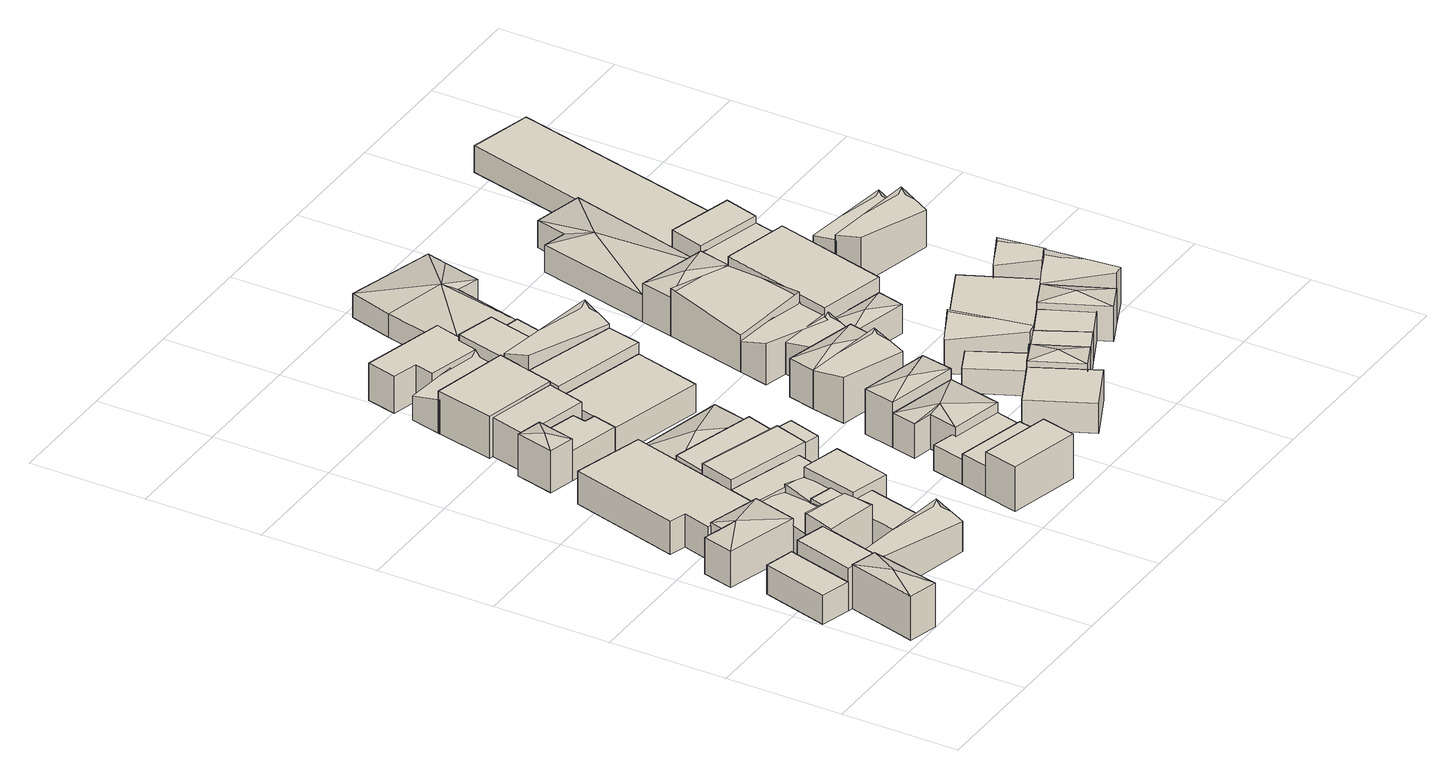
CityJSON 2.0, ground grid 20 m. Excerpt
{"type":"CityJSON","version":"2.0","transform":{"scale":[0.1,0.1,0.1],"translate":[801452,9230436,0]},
"CityObjects":{
"building1":{"type":"Building","attributes":{"Building Type":"Residential","Roof Shape":"hip","Roof Material":"Concrete Aluminum Tile","Roof Material Code":2,"Roof Direction":"northwest","Building Height":7.83,"Roof Slope":28.1,"Footprint Area":61.79,"Solar PV Capacity Low":7.74,"Solar PV Capacity High":10.16,"Solar Annual Energy Low":11156,"Solar Annual Energy High":14702,"Suitable PV Area":46.19},"geometry":[{"type":"MultiSurface","lod":"2.2","boundaries":[[[0,1,2,3]],[[3,2,4,5]],[[2,1,6,4]],[[1,0,7,6]],[[0,3,5,7]],[[5,4,8]],[[4,6,8]],[[6,7,8]],[[7,5,8]]]}]},
"building2":{"type":"Building","attributes":{"Building Type":"Residential","Roof Shape":"flat","Roof Material":"Concrete Aluminum Tile","Roof Material Code":2,"Roof Direction":"northwest","Building Height":5.15,"Roof Slope":12.2,"Footprint Area":62.8,"Solar PV Capacity Low":7.86,"Solar PV Capacity High":10.33,"Solar Annual Energy Low":11337,"Solar Annual Energy High":14942,"Suitable PV Area":46.94},"geometry":[{"type":"MultiSurface","lod":"2.2","boundaries":[[[9,10,11,12]],[[12,11,13,14]],[[11,10,15,13]],[[10,9,16,15]],[[9,12,14,16]],[[14,13,15,16]]]}]},
"building3":{"type":"Building","attributes":{"Building Type":"Residential","Roof Shape":"shed","Roof Material":"Concrete Aluminum Tile","Roof Material Code":2,"Roof Direction":"northwest","Building Height":7.45,"Roof Slope":17.6,"Footprint Area":59.51,"Solar PV Capacity Low":7.45,"Solar PV Capacity High":9.79,"Solar Annual Energy Low":10744,"Solar Annual Energy High":14160,"Suitable PV Area":44.48},"geometry":[{"type":"MultiSurface","lod":"2.2","boundaries":[[[2,17,18,10]],[[10,18,19,20]],[[18,17,21,19]],[[17,2,22,21]],[[2,10,20,22]],[[20,19,21,22]]]}]},
"building4":{"type":"Building","attributes":{"Building Type":"Residential","Roof Shape":"hip","Roof Material":"Concrete Aluminum Tile","Roof Material Code":2,"Roof Direction":"northwest","Building Height":6.42,"Roof Slope":25,"Footprint Area":95.1,"Solar PV Capacity Low":11.91,"Solar PV Capacity High":15.64,"Solar Annual Energy Low":17170,"Solar Annual Energy High":22629,"Suitable PV Area":71.09},"geometry":[{"type":"MultiSurface","lod":"2.2","boundaries":[[[23,24,25,26,27,28]],[[28,27,29,30]],[[27,26,31,29]],[[26,25,32,31]],[[25,24,33,32]],[[24,23,34,33]],[[23,28,30,34]],[[30,29,35]],[[29,31,35]],[[31,32,35]],[[32,33,35]],[[33,34,35]],[[34,30,35]]]}]},
"building5":{"type":"Building","attributes":{"Building Type":"Residential","Roof Shape":"gable","Roof Material":"Concrete Aluminum Tile","Roof Material Code":2,"Roof Direction":"northwest","Building Height":5.3,"Roof Slope":28.6,"Footprint Area":88.97,"Solar PV Capacity Low":11.14,"Solar PV Capacity High":14.63,"Solar Annual Energy Low":16062,"Solar Annual Energy High":21169,"Suitable PV Area":66.5},"geometry":[{"type":"MultiSurface","lod":"2.2","boundaries":[[[36,37,38,39]],[[39,38,40,41]],[[38,37,42,40]],[[37,36,43,42]],[[36,39,41,43]],[[41,40,42,43]]]}]},
"building6":{"type":"Building","attributes":{"Building Type":"Residential","Roof Shape":"gable","Roof Material":"Concrete Aluminum Tile","Roof Material Code":2,"Roof Direction":"northwest","Building Height":7.98,"Roof Slope":25.2,"Footprint Area":47.3,"Solar PV Capacity Low":5.92,"Solar PV Capacity High":7.78,"Solar Annual Energy Low":8540,"Solar Annual Energy High":11255,"Suitable PV Area":35.36},"geometry":[{"type":"MultiSurface","lod":"2.2","boundaries":[[[44,45,46,47]],[[47,46,48,49]],[[46,45,50,48]],[[45,44,51,50]],[[44,47,49,51]],[[49,48,50,51]]]}]},
"building7":{"type":"Building","attributes":{"Building Type":"Residential","Roof Shape":"gable","Roof Material":"Concrete Aluminum Tile","Roof Material Code":2,"Roof Direction":"northwest","Building Height":4.83,"Roof Slope":25.8,"Footprint Area":60.56,"Solar PV Capacity Low":7.58,"Solar PV Capacity High":9.96,"Solar Annual Energy Low":10934,"Solar Annual Energy High":14410,"Suitable PV Area":45.27},"geometry":[{"type":"MultiSurface","lod":"2.2","boundaries":[[[47,52,53,28]],[[28,53,54,55]],[[53,52,56,54]],[[52,47,57,56]],[[47,28,55,57]],[[55,54,56,57]]]}]},
"building8":{"type":"Building","attributes":{"Building Type":"Residential","Roof Shape":"flat","Roof Material":"Concrete Aluminum Tile","Roof Material Code":2,"Roof Direction":"northwest","Building Height":5.76,"Roof Slope":12.5,"Footprint Area":298.16,"Solar PV Capacity Low":37.33,"Solar PV Capacity High":49.03,"Solar Annual Energy Low":53831,"Solar Annual Energy High":70945,"Suitable PV Area":222.88},"geometry":[{"type":"MultiSurface","lod":"2.2","boundaries":[[[58,59,60,61,62,63]],[[63,62,64,65]],[[62,61,66,64]],[[61,60,67,66]],[[60,59,68,67]],[[59,58,69,68]],[[58,63,65,69]],[[65,64,66,67,68,69]]]}]},
"building9":{"type":"Building","attributes":{"Building Type":"Residential","Roof Shape":"shed","Roof Material":"Concrete Aluminum Tile","Roof Material Code":2,"Roof Direction":"northwest","Building Height":5.79,"Roof Slope":19.8,"Footprint Area":57.44,"Solar PV Capacity Low":7.19,"Solar PV Capacity High":9.45,"Solar Annual Energy Low":10370,"Solar Annual Energy High":13667,"Suitable PV Area":42.93},"geometry":[{"type":"MultiSurface","lod":"2.2","boundaries":[[[70,71,72,46]],[[46,72,73,74]],[[72,71,75,73]],[[71,70,76,75]],[[70,46,74,76]],[[74,73,75,76]]]}]},
"building10":{"type":"Building","attributes":{"Building Type":"Residential","Roof Shape":"shed","Roof Material":"Concrete Aluminum Tile","Roof Material Code":2,"Roof Direction":"northwest","Building Height":6.07,"Roof Slope":13.6,"Footprint Area":20.16,"Solar PV Capacity Low":2.52,"Solar PV Capacity High":3.32,"Solar Annual Energy Low":3640,"Solar Annual Energy High":4797,"Suitable PV Area":15.07},"geometry":[{"type":"MultiSurface","lod":"2.2","boundaries":[[[52,77,78,79]],[[79,78,80,81]],[[78,77,82,80]],[[77,52,83,82]],[[52,79,81,83]],[[81,80,82,83]]]}]},
"building11":{"type":"Building","attributes":{"Building Type":"Residential","Roof Shape":"gable","Roof Material":"Concrete Aluminum Tile","Roof Material Code":2,"Roof Direction":"northwest","Building Height":5.61,"Roof Slope":29.2,"Footprint Area":23.35,"Solar PV Capacity Low":2.92,"Solar PV Capacity High":3.84,"Solar Annual Energy Low":4216,"Solar Annual Energy High":5557,"Suitable PV Area":17.46},"geometry":[{"type":"MultiSurface","lod":"2.2","boundaries":[[[79,78,84,53]],[[53,84,85,86]],[[84,78,80,85]],[[78,79,87,80]],[[79,53,86,87]],[[86,85,80,87]]]}]},
"building12":{"type":"Building","attributes":{"Building Type":"Residential","Roof Shape":"shed","Roof Material":"Concrete Aluminum Tile","Roof Material Code":2,"Roof Direction":"northwest","Building Height":5.66,"Roof Slope":14.4,"Footprint Area":70.2,"Solar PV Capacity Low":8.79,"Solar PV Capacity High":11.54,"Solar Annual Energy Low":12674,"Solar Annual Energy High":16703,"Suitable PV Area":52.47},"geometry":[{"type":"MultiSurface","lod":"2.2","boundaries":[[[88,62,89,90]],[[90,89,91,92]],[[89,62,64,91]],[[62,88,93,64]],[[88,90,92,93]],[[92,91,64,93]]]}]},
"building13":{"type":"Building","attributes":{"Building Type":"Residential","Roof Shape":"hip","Roof Material":"Concrete Aluminum Tile","Roof Material Code":2,"Roof Direction":"northwest","Building Height":7.45,"Roof Slope":28,"Footprint Area":31.93,"Solar PV Capacity Low":4,"Solar PV Capacity High":5.25,"Solar Annual Energy Low":5765,"Solar Annual Energy High":7598,"Suitable PV Area":23.87},"geometry":[{"type":"MultiSurface","lod":"2.2","boundaries":[[[94,95,96,97]],[[97,96,98,99]],[[96,95,100,98]],[[95,94,101,100]],[[94,97,99,101]],[[99,98,102]],[[98,100,102]],[[100,101,102]],[[101,99,102]]]}]},
"building14":{"type":"Building","attributes":{"Building Type":"Residential","Roof Shape":"shed","Roof Material":"Concrete Aluminum Tile","Roof Material Code":2,"Roof Direction":"northwest","Building Height":7.33,"Roof Slope":12.3,"Footprint Area":73.07,"Solar PV Capacity Low":9.15,"Solar PV Capacity High":12.02,"Solar Annual Energy Low":13192,"Solar Annual Energy High":17386,"Suitable PV Area":54.62},"geometry":[{"type":"MultiSurface","lod":"2.2","boundaries":[[[103,104,84,77]],[[77,84,105,106]],[[84,104,107,105]],[[104,103,108,107]],[[103,77,106,108]],[[106,105,107,108]]]}]},
"building15":{"type":"Building","attributes":{"Building Type":"Residential","Roof Shape":"shed","Roof Material":"Concrete Aluminum Tile","Roof Material Code":2,"Roof Direction":"northwest","Building Height":7.49,"Roof Slope":10.5,"Footprint Area":93.77,"Solar PV Capacity Low":11.74,"Solar PV Capacity High":15.42,"Solar Annual Energy Low":16929,"Solar Annual Energy High":22311,"Suitable PV Area":70.09},"geometry":[{"type":"MultiSurface","lod":"2.2","boundaries":[[[109,88,110,111]],[[111,110,112,113]],[[110,88,114,112]],[[88,109,115,114]],[[109,111,113,115]],[[113,112,114,115]]]}]},
"building16":{"type":"Building","attributes":{"Building Type":"Residential","Roof Shape":"shed","Roof Material":"Concrete Aluminum Tile","Roof Material Code":2,"Roof Direction":"northwest","Building Height":6.27,"Roof Slope":19.8,"Footprint Area":90.58,"Solar PV Capacity Low":11.34,"Solar PV Capacity High":14.9,"Solar Annual Energy Low":16353,"Solar Annual Energy High":21552,"Suitable PV Area":67.71},"geometry":[{"type":"MultiSurface","lod":"2.2","boundaries":[[[109,111,116,117]],[[117,116,118,119]],[[116,111,120,118]],[[111,109,121,120]],[[109,117,119,121]],[[119,118,120,121]]]}]},
"building17":{"type":"Building","attributes":{"Building Type":"Residential","Roof Shape":"flat","Roof Material":"Concrete Aluminum Tile","Roof Material Code":2,"Roof Direction":"northwest","Building Height":5.33,"Roof Slope":7.2,"Footprint Area":57.55,"Solar PV Capacity Low":7.21,"Solar PV Capacity High":9.46,"Solar Annual Energy Low":10390,"Solar Annual Energy High":13693,"Suitable PV Area":43.02},"geometry":[{"type":"MultiSurface","lod":"2.2","boundaries":[[[122,123,97,96,124,125]],[[125,124,126,127]],[[124,96,128,126]],[[96,97,129,128]],[[97,123,130,129]],[[123,122,131,130]],[[122,125,127,131]],[[127,126,128,129,130,131]]]}]},
"building18":{"type":"Building","attributes":{"Building Type":"Residential","Roof Shape":"shed","Roof Material":"Concrete Aluminum Tile","Roof Material Code":2,"Roof Direction":"northwest","Building Height":6.65,"Roof Slope":12.5,"Footprint Area":82.09,"Solar PV Capacity Low":10.28,"Solar PV Capacity High":13.5,"Solar Annual Energy Low":14821,"Solar Annual Energy High":19533,"Suitable PV Area":61.36},"geometry":[{"type":"MultiSurface","lod":"2.2","boundaries":[[[132,133,134,135]],[[135,134,136,137]],[[134,133,138,136]],[[133,132,139,138]],[[132,135,137,139]],[[137,136,138,139]]]}]},
"building19":{"type":"Building","attributes":{"Building Type":"Residential","Roof Shape":"hip","Roof Material":"Concrete Aluminum Tile","Roof Material Code":2,"Roof Direction":"northwest","Building Height":4.2,"Roof Slope":27.7,"Footprint Area":139.29,"Solar PV Capacity Low":17.44,"Solar PV Capacity High":22.91,"Solar Annual Energy Low":25148,"Solar Annual Energy High":33143,"Suitable PV Area":104.12},"geometry":[{"type":"MultiSurface","lod":"2.2","boundaries":[[[63,117,140,141]],[[141,140,142,143]],[[140,117,144,142]],[[117,63,145,144]],[[63,141,143,145]],[[143,142,146]],[[142,144,146]],[[144,145,146]],[[145,143,146]]]}]},
"building20":{"type":"Building","attributes":{"Building Type":"Residential","Roof Shape":"flat","Roof Material":"Concrete Aluminum Tile","Roof Material Code":2,"Roof Direction":"northwest","Building Height":7.3,"Roof Slope":11.4,"Footprint Area":16.88,"Solar PV Capacity Low":2.11,"Solar PV Capacity High":2.78,"Solar Annual Energy Low":3047,"Solar Annual Energy High":4016,"Suitable PV Area":12.62},"geometry":[{"type":"MultiSurface","lod":"2.2","boundaries":[[[147,111,110,148]],[[148,110,149,150]],[[110,111,151,149]],[[111,147,152,151]],[[147,148,150,152]],[[150,149,151,152]]]}]},
"building21":{"type":"Building","attributes":{"Building Type":"Residential","Roof Shape":"flat","Roof Material":"Concrete Aluminum Tile","Roof Material Code":2,"Roof Direction":"northwest","Building Height":7.36,"Roof Slope":10.7,"Footprint Area":141.26,"Solar PV Capacity Low":17.69,"Solar PV Capacity High":23.23,"Solar Annual Energy Low":25503,"Solar Annual Energy High":33611,"Suitable PV Area":105.59},"geometry":[{"type":"MultiSurface","lod":"2.2","boundaries":[[[153,154,135,155]],[[155,135,156,157]],[[135,154,158,156]],[[154,153,159,158]],[[153,155,157,159]],[[157,156,158,159]]]}]},
"building22":{"type":"Building","attributes":{"Building Type":"Residential","Roof Shape":"flat","Roof Material":"Concrete Aluminum Tile","Roof Material Code":2,"Roof Direction":"northwest","Building Height":7.91,"Roof Slope":13.2,"Footprint Area":75.98,"Solar PV Capacity Low":9.51,"Solar PV Capacity High":12.5,"Solar Annual Energy Low":13718,"Solar Annual Energy High":18080,"Suitable PV Area":56.8},"geometry":[{"type":"MultiSurface","lod":"2.2","boundaries":[[[160,161,162,163]],[[163,162,164,165]],[[162,161,166,164]],[[161,160,167,166]],[[160,163,165,167]],[[165,164,166,167]]]}]},
"building23":{"type":"Building","attributes":{"Building Type":"Residential","Roof Shape":"gable","Roof Material":"Concrete Aluminum Tile","Roof Material Code":2,"Roof Direction":"northwest","Building Height":4.29,"Roof Slope":34.7,"Footprint Area":72.28,"Solar PV Capacity Low":9.05,"Solar PV Capacity High":11.89,"Solar Annual Energy Low":13049,"Solar Annual Energy High":17198,"Suitable PV Area":54.03},"geometry":[{"type":"MultiSurface","lod":"2.2","boundaries":[[[168,169,155,170]],[[170,155,171,172]],[[155,169,173,171]],[[169,168,174,173]],[[168,170,172,174]],[[172,171,173,174]]]}]},
"building24":{"type":"Building","attributes":{"Building Type":"Residential","Roof Shape":"flat","Roof Material":"Concrete Aluminum Tile","Roof Material Code":2,"Roof Direction":"northwest","Building Height":5.39,"Roof Slope":7.5,"Footprint Area":60.91,"Solar PV Capacity Low":7.63,"Solar PV Capacity High":10.02,"Solar Annual Energy Low":10997,"Solar Annual Energy High":14494,"Suitable PV Area":45.53},"geometry":[{"type":"MultiSurface","lod":"2.2","boundaries":[[[175,160,163,176]],[[176,163,177,178]],[[163,160,179,177]],[[160,175,180,179]],[[175,176,178,180]],[[178,177,179,180]]]}]},
"building25":{"type":"Building","attributes":{"Building Type":"Residential","Roof Shape":"shed","Roof Material":"Concrete Aluminum Tile","Roof Material Code":2,"Roof Direction":"northwest","Building Height":4.96,"Roof Slope":14,"Footprint Area":202.7,"Solar PV Capacity Low":25.38,"Solar PV Capacity High":33.33,"Solar Annual Energy Low":36595,"Solar Annual Energy High":48230,"Suitable PV Area":151.51},"geometry":[{"type":"MultiSurface","lod":"2.2","boundaries":[[[181,124,182,183]],[[183,182,184,185]],[[182,124,186,184]],[[124,181,187,186]],[[181,183,185,187]],[[185,184,186,187]]]}]},
"building26":{"type":"Building","attributes":{"Building Type":"Residential","Roof Shape":"shed","Roof Material":"Concrete Glazed Tile","Roof Material Code":1,"Roof Direction":"northwest","Building Height":6.26,"Roof Slope":18.4,"Footprint Area":110.21,"Solar PV Capacity Low":13.8,"Solar PV Capacity High":18.12,"Solar Annual Energy Low":19898,"Solar Annual Energy High":26224,"Suitable PV Area":82.38},"geometry":[{"type":"MultiSurface","lod":"2.2","boundaries":[[[188,189,190,191,192,193]],[[193,192,194,195]],[[192,191,196,194]],[[191,190,197,196]],[[190,189,198,197]],[[189,188,199,198]],[[188,193,195,199]],[[195,194,196,197,198,199]]]}]},
"building27":{"type":"Building","attributes":{"Building Type":"Residential","Roof Shape":"shed","Roof Material":"Concrete Aluminum Tile","Roof Material Code":2,"Roof Direction":"northwest","Building Height":4.3,"Roof Slope":12.6,"Footprint Area":76.53,"Solar PV Capacity Low":9.58,"Solar PV Capacity High":12.59,"Solar Annual Energy Low":13817,"Solar Annual Energy High":18210,"Suitable PV Area":57.21},"geometry":[{"type":"MultiSurface","lod":"2.2","boundaries":[[[200,175,201,202]],[[202,201,203,204]],[[201,175,205,203]],[[175,200,206,205]],[[200,202,204,206]],[[204,203,205,206]]]}]},
"building28":{"type":"Building","attributes":{"Building Type":"Residential","Roof Shape":"shed","Roof Material":"Concrete Aluminum Tile","Roof Material Code":2,"Roof Direction":"northwest","Building Height":7.21,"Roof Slope":10.2,"Footprint Area":104.04,"Solar PV Capacity Low":13.03,"Solar PV Capacity High":17.11,"Solar Annual Energy Low":18783,"Solar Annual Energy High":24755,"Suitable PV Area":77.77},"geometry":[{"type":"MultiSurface","lod":"2.2","boundaries":[[[207,181,183,208]],[[208,183,209,210]],[[183,181,211,209]],[[181,207,212,211]],[[207,208,210,212]],[[210,209,211,212]]]}]},
"building29":{"type":"Building","attributes":{"Building Type":"Residential","Roof Shape":"hip","Roof Material":"Concrete Aluminum Tile","Roof Material Code":2,"Roof Direction":"northwest","Building Height":6.14,"Roof Slope":25.5,"Footprint Area":103.92,"Solar PV Capacity Low":13.01,"Solar PV Capacity High":17.09,"Solar Annual Energy Low":18763,"Solar Annual Energy High":24728,"Suitable PV Area":77.68},"geometry":[{"type":"MultiSurface","lod":"2.2","boundaries":[[[213,214,215,216,217,218]],[[218,217,219,220]],[[217,216,221,219]],[[216,215,222,221]],[[215,214,223,222]],[[214,213,224,223]],[[213,218,220,224]],[[220,219,225]],[[219,221,225]],[[221,222,225]],[[222,223,225]],[[223,224,225]],[[224,220,225]]]}]},
"building30":{"type":"Building","attributes":{"Building Type":"Residential","Roof Shape":"flat","Roof Material":"Concrete Aluminum Tile","Roof Material Code":2,"Roof Direction":"northwest","Building Height":7.37,"Roof Slope":5.2,"Footprint Area":65.03,"Solar PV Capacity Low":8.14,"Solar PV Capacity High":10.69,"Solar Annual Energy Low":11741,"Solar Annual Energy High":15473,"Suitable PV Area":48.61},"geometry":[{"type":"MultiSurface","lod":"2.2","boundaries":[[[226,227,228,229]],[[229,228,230,231]],[[228,227,232,230]],[[227,226,233,232]],[[226,229,231,233]],[[231,230,232,233]]]}]},
"building31":{"type":"Building","attributes":{"Building Type":"Residential","Roof Shape":"gable","Roof Material":"Concrete Aluminum Tile","Roof Material Code":2,"Roof Direction":"northwest","Building Height":7.99,"Roof Slope":27.1,"Footprint Area":86.55,"Solar PV Capacity Low":10.84,"Solar PV Capacity High":14.23,"Solar Annual Energy Low":15625,"Solar Annual Energy High":20593,"Suitable PV Area":64.69},"geometry":[{"type":"MultiSurface","lod":"2.2","boundaries":[[[234,207,208,235]],[[235,208,236,237]],[[208,207,238,236]],[[207,234,239,238]],[[234,235,237,239]],[[237,236,238,239]]]}]},
"building32":{"type":"Building","attributes":{"Building Type":"Residential","Roof Shape":"hip","Roof Material":"Concrete Aluminum Tile","Roof Material Code":2,"Roof Direction":"northwest","Building Height":7.98,"Roof Slope":20.8,"Footprint Area":71.72,"Solar PV Capacity Low":8.98,"Solar PV Capacity High":11.79,"Solar Annual Energy Low":12948,"Solar Annual Energy High":17064,"Suitable PV Area":53.61},"geometry":[{"type":"MultiSurface","lod":"2.2","boundaries":[[[213,218,240,241]],[[241,240,242,243]],[[240,218,244,242]],[[218,213,245,244]],[[213,241,243,245]],[[243,242,246]],[[242,244,246]],[[244,245,246]],[[245,243,246]]]}]},
"building33":{"type":"Building","attributes":{"Building Type":"Residential","Roof Shape":"flat","Roof Material":"Concrete Aluminum Tile","Roof Material Code":2,"Roof Direction":"northwest","Building Height":4.37,"Roof Slope":8.1,"Footprint Area":54.14,"Solar PV Capacity Low":6.78,"Solar PV Capacity High":8.9,"Solar Annual Energy Low":9775,"Solar Annual Energy High":12883,"Suitable PV Area":40.47},"geometry":[{"type":"MultiSurface","lod":"2.2","boundaries":[[[247,248,249,228]],[[228,249,250,251]],[[249,248,252,250]],[[248,247,253,252]],[[247,228,251,253]],[[251,250,252,253]]]}]},
"building34":{"type":"Building","attributes":{"Building Type":"Residential","Roof Shape":"gable","Roof Material":"Concrete Aluminum Tile","Roof Material Code":2,"Roof Direction":"northwest","Building Height":6.79,"Roof Slope":26.8,"Footprint Area":78.62,"Solar PV Capacity Low":9.84,"Solar PV Capacity High":12.93,"Solar Annual Energy Low":14194,"Solar Annual Energy High":18706,"Suitable PV Area":58.77},"geometry":[{"type":"MultiSurface","lod":"2.2","boundaries":[[[254,255,256,257]],[[257,256,258,259]],[[256,255,260,258]],[[255,254,261,260]],[[254,257,259,261]],[[259,258,260,261]]]}]},
"building35":{"type":"Building","attributes":{"Building Type":"Residential","Roof Shape":"hip","Roof Material":"Concrete Aluminum Tile","Roof Material Code":2,"Roof Direction":"northwest","Building Height":6.76,"Roof Slope":21.5,"Footprint Area":64.04,"Solar PV Capacity Low":8.02,"Solar PV Capacity High":10.53,"Solar Annual Energy Low":11561,"Solar Annual Energy High":15237,"Suitable PV Area":47.87},"geometry":[{"type":"MultiSurface","lod":"2.2","boundaries":[[[262,254,257,263]],[[263,257,264,265]],[[257,254,261,264]],[[254,262,266,261]],[[262,263,265,266]],[[265,264,267]],[[264,261,267]],[[261,266,267]],[[266,265,267]]]}]},
"building36":{"type":"Building","attributes":{"Building Type":"Residential","Roof Shape":"shed","Roof Material":"Concrete Aluminum Tile","Roof Material Code":2,"Roof Direction":"southwest","Building Height":5.08,"Roof Slope":11.3,"Footprint Area":108.71,"Solar PV Capacity Low":13.61,"Solar PV Capacity High":17.88,"Solar Annual Energy Low":19626,"Solar Annual Energy High":25865,"Suitable PV Area":81.26},"geometry":[{"type":"MultiSurface","lod":"2.2","boundaries":[[[268,269,270,271]],[[271,270,272,273]],[[270,269,274,272]],[[269,268,275,274]],[[268,271,273,275]],[[273,272,274,275]]]}]},
"building37":{"type":"Building","attributes":{"Building Type":"Residential","Roof Shape":"hip","Roof Material":"Concrete Aluminum Tile","Roof Material Code":2,"Roof Direction":"northwest","Building Height":4.2,"Roof Slope":28.1,"Footprint Area":313.35,"Solar PV Capacity Low":39.23,"Solar PV Capacity High":51.53,"Solar Annual Energy Low":56572,"Solar Annual Energy High":74558,"Suitable PV Area":234.23},"geometry":[{"type":"MultiSurface","lod":"2.2","boundaries":[[[276,277,278,279,280,249,281,282]],[[282,281,283,284]],[[281,249,285,283]],[[249,280,286,285]],[[280,279,287,286]],[[279,278,288,287]],[[278,277,289,288]],[[277,276,290,289]],[[276,282,284,290]],[[284,283,291]],[[283,285,291]],[[285,286,291]],[[286,287,291]],[[287,288,291]],[[288,289,291]],[[289,290,291]],[[290,284,291]]]}]},
"building38":{"type":"Building","attributes":{"Building Type":"Residential","Roof Shape":"gable","Roof Material":"Concrete Aluminum Tile","Roof Material Code":2,"Roof Direction":"northwest","Building Height":5.6,"Roof Slope":33.5,"Footprint Area":44.05,"Solar PV Capacity Low":5.51,"Solar PV Capacity High":7.24,"Solar Annual Energy Low":7952,"Solar Annual Energy High":10481,"Suitable PV Area":32.93},"geometry":[{"type":"MultiSurface","lod":"2.2","boundaries":[[[292,293,263,294]],[[294,263,295,296]],[[263,293,297,295]],[[293,292,298,297]],[[292,294,296,298]],[[296,295,297,298]]]}]},
"building39":{"type":"Building","attributes":{"Building Type":"Residential","Roof Shape":"gable","Roof Material":"Concrete Aluminum Tile","Roof Material Code":2,"Roof Direction":"northwest","Building Height":5.44,"Roof Slope":33.1,"Footprint Area":68.89,"Solar PV Capacity Low":8.63,"Solar PV Capacity High":11.33,"Solar Annual Energy Low":12438,"Solar Annual Energy High":16392,"Suitable PV Area":51.5},"geometry":[{"type":"MultiSurface","lod":"2.2","boundaries":[[[299,300,294,301]],[[301,294,302,303]],[[294,300,304,302]],[[300,299,305,304]],[[299,301,303,305]],[[303,302,304,305]]]}]},
"building40":{"type":"Building","attributes":{"Building Type":"Residential","Roof Shape":"shed","Roof Material":"Concrete Aluminum Tile","Roof Material Code":2,"Roof Direction":"southwest","Building Height":4.23,"Roof Slope":10.9,"Footprint Area":49.98,"Solar PV Capacity Low":6.26,"Solar PV Capacity High":8.22,"Solar Annual Energy Low":9024,"Solar Annual Energy High":11893,"Suitable PV Area":37.36},"geometry":[{"type":"MultiSurface","lod":"2.2","boundaries":[[[306,307,268,308]],[[308,268,309,310]],[[268,307,311,309]],[[307,306,312,311]],[[306,308,310,312]],[[310,309,311,312]]]}]},
"building41":{"type":"Building","attributes":{"Building Type":"Residential","Roof Shape":"hip","Roof Material":"Concrete Aluminum Tile","Roof Material Code":2,"Roof Direction":"southwest","Building Height":6.21,"Roof Slope":29.6,"Footprint Area":42.91,"Solar PV Capacity Low":5.37,"Solar PV Capacity High":7.06,"Solar Annual Energy Low":7746,"Solar Annual Energy High":10209,"Suitable PV Area":32.07},"geometry":[{"type":"MultiSurface","lod":"2.2","boundaries":[[[313,314,315,268]],[[268,315,316,317]],[[315,314,318,316]],[[314,313,319,318]],[[313,268,317,319]],[[317,316,320]],[[316,318,320]],[[318,319,320]],[[319,317,320]]]}]},
"building42":{"type":"Building","attributes":{"Building Type":"Residential","Roof Shape":"gable","Roof Material":"Concrete Aluminum Tile","Roof Material Code":2,"Roof Direction":"northwest","Building Height":6.58,"Roof Slope":30.2,"Footprint Area":183.36,"Solar PV Capacity Low":22.96,"Solar PV Capacity High":30.15,"Solar Annual Energy Low":33105,"Solar Annual Energy High":43630,"Suitable PV Area":137.07},"geometry":[{"type":"MultiSurface","lod":"2.2","boundaries":[[[321,299,322,323]],[[323,322,324,325]],[[322,299,326,324]],[[299,321,327,326]],[[321,323,325,327]],[[325,324,326,327]]]}]},
"building43":{"type":"Building","attributes":{"Building Type":"Residential","Roof Shape":"gable","Roof Material":"Concrete Aluminum Tile","Roof Material Code":2,"Roof Direction":"southwest","Building Height":5.99,"Roof Slope":26.8,"Footprint Area":66.81,"Solar PV Capacity Low":8.37,"Solar PV Capacity High":10.99,"Solar Annual Energy Low":12063,"Solar Annual Energy High":15898,"Suitable PV Area":49.94},"geometry":[{"type":"MultiSurface","lod":"2.2","boundaries":[[[328,308,329,330]],[[330,329,331,332]],[[329,308,333,331]],[[308,328,334,333]],[[328,330,332,334]],[[332,331,333,334]]]}]},
"building44":{"type":"Building","attributes":{"Building Type":"Residential","Roof Shape":"shed","Roof Material":"Concrete Aluminum Tile","Roof Material Code":2,"Roof Direction":"southwest","Building Height":5.41,"Roof Slope":10.8,"Footprint Area":49.51,"Solar PV Capacity Low":6.2,"Solar PV Capacity High":8.14,"Solar Annual Energy Low":8939,"Solar Annual Energy High":11781,"Suitable PV Area":37.01},"geometry":[{"type":"MultiSurface","lod":"2.2","boundaries":[[[335,336,314,337]],[[337,314,338,339]],[[314,336,340,338]],[[336,335,341,340]],[[335,337,339,341]],[[339,338,340,341]]]}]},
"building45":{"type":"Building","attributes":{"Building Type":"Residential","Roof Shape":"hip","Roof Material":"Concrete Aluminum Tile","Roof Material Code":2,"Roof Direction":"northwest","Building Height":5.07,"Roof Slope":22.3,"Footprint Area":54.43,"Solar PV Capacity Low":6.81,"Solar PV Capacity High":8.95,"Solar Annual Energy Low":9827,"Solar Annual Energy High":12951,"Suitable PV Area":40.69},"geometry":[{"type":"MultiSurface","lod":"2.2","boundaries":[[[294,263,342,343]],[[343,342,344,345]],[[342,263,346,344]],[[263,294,347,346]],[[294,343,345,347]],[[345,344,348]],[[344,346,348]],[[346,347,348]],[[347,345,348]]]}]},
"building46":{"type":"Building","attributes":{"Building Type":"Residential","Roof Shape":"hip","Roof Material":"Concrete Aluminum Tile","Roof Material Code":2,"Roof Direction":"northwest","Building Height":6.79,"Roof Slope":23.2,"Footprint Area":71.69,"Solar PV Capacity Low":8.98,"Solar PV Capacity High":11.79,"Solar Annual Energy Low":12943,"Solar Annual Energy High":17058,"Suitable PV Area":53.59},"geometry":[{"type":"MultiSurface","lod":"2.2","boundaries":[[[349,321,323,350]],[[350,323,351,352]],[[323,321,353,351]],[[321,349,354,353]],[[349,350,352,354]],[[352,351,355]],[[351,353,355]],[[353,354,355]],[[354,352,355]]]}]},
"building47":{"type":"Building","attributes":{"Building Type":"Residential","Roof Shape":"flat","Roof Material":"Concrete Aluminum Tile","Roof Material Code":2,"Roof Direction":"southwest","Building Height":5.02,"Roof Slope":10.7,"Footprint Area":58.87,"Solar PV Capacity Low":7.37,"Solar PV Capacity High":9.68,"Solar Annual Energy Low":10629,"Solar Annual Energy High":14009,"Suitable PV Area":44.01},"geometry":[{"type":"MultiSurface","lod":"2.2","boundaries":[[[356,357,358,337]],[[337,358,359,360]],[[358,357,361,359]],[[357,356,362,361]],[[356,337,360,362]],[[360,359,361,362]]]}]},
"building48":{"type":"Building","attributes":{"Building Type":"Residential","Roof Shape":"shed","Roof Material":"Concrete Aluminum Tile","Roof Material Code":2,"Roof Direction":"northwest","Building Height":7.76,"Roof Slope":19.5,"Footprint Area":233.43,"Solar PV Capacity Low":29.23,"Solar PV Capacity High":38.39,"Solar Annual Energy Low":42144,"Solar Annual Energy High":55542,"Suitable PV Area":174.49},"geometry":[{"type":"MultiSurface","lod":"2.2","boundaries":[[[323,363,343,364]],[[364,343,365,366]],[[343,363,367,365]],[[363,323,368,367]],[[323,364,366,368]],[[366,365,367,368]]]}]},
"building49":{"type":"Building","attributes":{"Building Type":"Residential","Roof Shape":"flat","Roof Material":"Concrete Aluminum Tile","Roof Material Code":2,"Roof Direction":"southwest","Building Height":5.08,"Roof Slope":13.5,"Footprint Area":186.06,"Solar PV Capacity Low":23.3,"Solar PV Capacity High":30.6,"Solar Annual Energy Low":33592,"Solar Annual Energy High":44272,"Suitable PV Area":139.08},"geometry":[{"type":"MultiSurface","lod":"2.2","boundaries":[[[369,330,329,370]],[[370,329,371,372]],[[329,330,373,371]],[[330,369,374,373]],[[369,370,372,374]],[[372,371,373,374]]]}]},
"building50":{"type":"Building","attributes":{"Building Type":"Residential","Roof Shape":"hip","Roof Material":"Concrete Aluminum Tile","Roof Material Code":2,"Roof Direction":"northwest","Building Height":4.84,"Roof Slope":24.6,"Footprint Area":305.76,"Solar PV Capacity Low":38.28,"Solar PV Capacity High":50.28,"Solar Annual Energy Low":55203,"Solar Annual Energy High":72753,"Suitable PV Area":228.56},"geometry":[{"type":"MultiSurface","lod":"2.2","boundaries":[[[375,376,377,349,350,378]],[[378,350,379,380]],[[350,349,381,379]],[[349,377,382,381]],[[377,376,383,382]],[[376,375,384,383]],[[375,378,380,384]],[[380,379,385]],[[379,381,385]],[[381,382,385]],[[382,383,385]],[[383,384,385]],[[384,380,385]]]}]},
"building51":{"type":"Building","attributes":{"Building Type":"Residential","Roof Shape":"hip","Roof Material":"Asbestos Sheet","Roof Material Code":4,"Roof Direction":"southwest","Building Height":6.22,"Roof Slope":25.5,"Footprint Area":57.6,"Solar PV Capacity Low":7.21,"Solar PV Capacity High":9.47,"Solar Annual Energy Low":10400,"Solar Annual Energy High":13707,"Suitable PV Area":43.06},"geometry":[{"type":"MultiSurface","lod":"2.2","boundaries":[[[386,357,387,388]],[[388,387,389,390]],[[387,357,391,389]],[[357,386,392,391]],[[386,388,390,392]],[[390,389,393]],[[389,391,393]],[[391,392,393]],[[392,390,393]]]}]},
"building52":{"type":"Building","attributes":{"Building Type":"Residential","Roof Shape":"flat","Roof Material":"Concrete Glazed Tile","Roof Material Code":1,"Roof Direction":"northwest","Building Height":6.36,"Roof Slope":5.4,"Footprint Area":67.03,"Solar PV Capacity Low":8.39,"Solar PV Capacity High":11.02,"Solar Annual Energy Low":12102,"Solar Annual Energy High":15949,"Suitable PV Area":50.1},"geometry":[{"type":"MultiSurface","lod":"2.2","boundaries":[[[323,364,394,350]],[[350,394,395,396]],[[394,364,397,395]],[[364,323,398,397]],[[323,350,396,398]],[[396,395,397,398]]]}]},
"building53":{"type":"Building","attributes":{"Building Type":"Residential","Roof Shape":"shed","Roof Material":"Concrete Glazed Tile","Roof Material Code":1,"Roof Direction":"northwest","Building Height":7.61,"Roof Slope":13.8,"Footprint Area":69.67,"Solar PV Capacity Low":8.72,"Solar PV Capacity High":11.46,"Solar Annual Energy Low":12578,"Solar Annual Energy High":16576,"Suitable PV Area":52.08},"geometry":[{"type":"MultiSurface","lod":"2.2","boundaries":[[[350,399,400,401]],[[401,400,402,403]],[[400,399,404,402]],[[399,350,405,404]],[[350,401,403,405]],[[403,402,404,405]]]}]},
"building54":{"type":"Building","attributes":{"Building Type":"Residential","Roof Shape":"gable","Roof Material":"Concrete Aluminum Tile","Roof Material Code":2,"Roof Direction":"southwest","Building Height":6.27,"Roof Slope":31.4,"Footprint Area":65.14,"Solar PV Capacity Low":8.16,"Solar PV Capacity High":10.71,"Solar Annual Energy Low":11761,"Solar Annual Energy High":15501,"Suitable PV Area":48.7},"geometry":[{"type":"MultiSurface","lod":"2.2","boundaries":[[[388,406,407,386]],[[386,407,408,409]],[[407,406,410,408]],[[406,388,411,410]],[[388,386,409,411]],[[409,408,410,411]]]}]},
"building55":{"type":"Building","attributes":{"Building Type":"Residential","Roof Shape":"gable","Roof Material":"Concrete Aluminum Tile","Roof Material Code":2,"Roof Direction":"southwest","Building Height":7.04,"Roof Slope":28.3,"Footprint Area":41.05,"Solar PV Capacity Low":5.14,"Solar PV Capacity High":6.75,"Solar Annual Energy Low":7411,"Solar Annual Energy High":9768,"Suitable PV Area":30.69},"geometry":[{"type":"MultiSurface","lod":"2.2","boundaries":[[[412,413,414,415]],[[415,414,416,417]],[[414,413,418,416]],[[413,412,419,418]],[[412,415,417,419]],[[417,416,418,419]]]}]},
"building56":{"type":"Building","attributes":{"Building Type":"Residential","Roof Shape":"gable","Roof Material":"Concrete Aluminum Tile","Roof Material Code":2,"Roof Direction":"northwest","Building Height":6.52,"Roof Slope":32,"Footprint Area":74.29,"Solar PV Capacity Low":9.3,"Solar PV Capacity High":12.22,"Solar Annual Energy Low":13413,"Solar Annual Energy High":17677,"Suitable PV Area":55.53},"geometry":[{"type":"MultiSurface","lod":"2.2","boundaries":[[[420,421,422,423]],[[423,422,424,425]],[[422,421,426,424]],[[421,420,427,426]],[[420,423,425,427]],[[425,424,426,427]]]}]},
"building57":{"type":"Building","attributes":{"Building Type":"Residential","Roof Shape":"gable","Roof Material":"Concrete Aluminum Tile","Roof Material Code":2,"Roof Direction":"northwest","Building Height":4.26,"Roof Slope":27.7,"Footprint Area":67.33,"Solar PV Capacity Low":8.43,"Solar PV Capacity High":11.07,"Solar Annual Energy Low":12156,"Solar Annual Energy High":16020,"Suitable PV Area":50.33},"geometry":[{"type":"MultiSurface","lod":"2.2","boundaries":[[[428,429,423,430]],[[430,423,431,432]],[[423,429,433,431]],[[429,428,434,433]],[[428,430,432,434]],[[432,431,433,434]]]}]},
"building58":{"type":"Building","attributes":{"Building Type":"Residential","Roof Shape":"shed","Roof Material":"Concrete Aluminum Tile","Roof Material Code":2,"Roof Direction":"northwest","Building Height":4.15,"Roof Slope":14.1,"Footprint Area":471.85,"Solar PV Capacity Low":59.08,"Solar PV Capacity High":77.6,"Solar Annual Energy Low":85190,"Solar Annual Energy High":112274,"Suitable PV Area":352.71},"geometry":[{"type":"MultiSurface","lod":"2.2","boundaries":[[[435,401,400,436]],[[436,400,437,438]],[[400,401,439,437]],[[401,435,440,439]],[[435,436,438,440]],[[438,437,439,440]]]}]}
},
"vertices":[
[31,14,0],[81,1,0],[110,122,0],[64,134,0],[110,122,78],[64,134,78],[81,1,78],[31,14,78],[72,68,86],
[4,150,0],[55,136,0],[87,252,0],[36,265,0],[87,252,51],[36,265,51],[55,136,51],[4,150,51],
[136,226,0],[84,240,0],[84,240,77],[55,136,75],[136,226,77],[110,122,75],
[79,387,0],[72,363,0],[38,373,0],[24,320,0],[150,285,0],[171,361,0],[150,285,64],[171,361,64],[24,320,64],[38,373,64],[72,363,64],[79,387,64],[89,348,74],
[128,160,0],[117,109,0],[284,71,0],[294,122,0],[284,71,53],[294,122,71],[117,109,72],[128,160,53],
[131,209,0],[216,187,0],[227,241,0],[145,262,0],[227,241,80],[145,262,84],[216,187,84],[131,209,80],
[202,247,0],[229,346,0],[229,346,48],[171,361,60],[202,247,60],[145,262,48],
[112,635,0],[59,445,0],[88,436,0],[74,388,0],[167,362,0],[234,601,0],[167,362,58],[234,601,58],[74,388,58],[88,436,58],[59,445,58],[112,635,58],
[206,142,0],[261,130,0],[283,229,0],[283,229,60],[227,241,61],[261,130,58],[206,142,58],
[244,236,0],[256,281,0],[214,292,0],[256,281,62],[214,292,62],[244,236,61],[202,247,61],
[268,335,0],[268,335,56],[229,346,63],[214,292,56],
[180,410,0],[303,324,0],[316,372,0],[303,324,57],[316,372,58],[180,410,59],
[135,751,0],[119,685,0],[164,674,0],[180,740,0],[164,674,74],[180,740,74],[119,685,74],[135,751,74],[149,713,80],
[313,219,0],[337,318,0],[268,335,75],[244,236,74],[337,318,75],[313,219,73],
[197,469,0],[329,368,0],[346,426,0],[329,368,75],[346,426,76],[180,410,76],[197,469,77],
[362,484,0],[212,523,0],[362,484,65],[212,523,66],[346,426,63],[197,469,64],
[245,699,0],[250,722,0],[253,652,0],[264,694,0],[253,652,53],[264,694,53],[164,674,53],[180,740,53],[250,722,53],[245,699,53],
[163,811,0],[148,748,0],[270,719,0],[286,783,0],[270,719,67],[286,783,68],[148,748,67],[163,811,69],
[377,480,0],[397,563,0],[377,480,42],[397,563,42],[212,523,42],[234,601,42],[305,542,53],
[373,418,0],[356,361,0],[329,368,73],[356,361,73],[346,426,73],[373,418,73],
[179,914,0],[156,812,0],[313,884,0],[286,783,74],[313,884,74],[156,812,74],[179,914,74],
[434,118,0],[420,59,0],[543,30,0],[557,89,0],[543,30,79],[557,89,79],[420,59,79],[434,118,79],
[191,965,0],[178,911,0],[323,933,0],[313,884,43],[323,933,63],[178,911,60],[191,965,43],
[446,165,0],[567,136,0],[557,89,54],[567,136,54],[434,118,54],[446,165,54],
[282,766,0],[421,610,0],[449,724,0],[421,610,50],[449,724,52],[253,652,51],[282,766,53],
[206,1049,0],[194,998,0],[239,987,0],[232,955,0],[329,931,0],[350,1014,0],[329,931,63],[350,1014,65],[232,955,63],[239,987,64],[194,998,65],[206,1049,66],
[459,222,0],[574,134,0],[588,191,0],[574,134,43],[588,191,44],[446,165,44],[459,222,45],
[297,826,0],[461,782,0],[449,724,72],[461,782,73],[282,766,73],[297,826,74],
[483,306,0],[473,263,0],[508,256,0],[496,205,0],[587,185,0],[608,278,0],[587,185,61],[608,278,61],[496,205,61],[508,256,61],[473,263,61],[483,306,61],[526,249,73],
[308,874,0],[375,858,0],[398,949,0],[331,966,0],[398,949,74],[331,966,74],[375,858,74],[308,874,74],
[311,876,0],[473,831,0],[461,782,80],[473,831,100],[297,826,100],[311,876,80],
[619,333,0],[495,361,0],[619,333,80],[495,361,80],[608,278,80],[483,306,80],[551,319,86],
[375,856,0],[429,843,0],[453,936,0],[453,936,44],[398,949,44],[429,843,44],[375,856,44],
[517,463,0],[505,403,0],[630,374,0],[646,432,0],[630,374,68],[646,432,82],[505,403,81],[517,463,68],
[529,510,0],[657,479,0],[646,432,68],[657,479,68],[529,510,68],[587,471,74],
[708,205,0],[623,165,0],[671,60,0],[756,100,0],[671,60,53],[756,100,53],[623,165,52],[708,205,51],
[538,1109,0],[547,1144,0],[395,1186,0],[373,1111,0],[337,964,0],[483,1055,0],[522,1044,0],[483,1055,42],[522,1044,42],[453,936,42],[337,964,42],[373,1111,42],[395,1186,42],[547,1144,42],[538,1109,42],[456,1069,62],
[581,547,0],[569,500,0],[669,526,0],[657,479,56],[669,526,69],[569,500,69],[581,547,56],
[552,608,0],[540,557,0],[681,577,0],[669,526,54],[681,577,73],[540,557,73],[552,608,54],
[713,315,0],[667,294,0],[754,226,0],[708,205,44],[754,226,44],[667,294,43],[713,315,42],
[746,122,0],[789,142,0],[751,224,0],[751,224,62],[708,205,62],[789,142,62],[746,122,62],[748,173,70],
[587,749,0],[675,578,0],[709,720,0],[675,578,84],[709,720,66],[552,608,66],[587,749,84],
[700,343,0],[801,248,0],[747,365,0],[801,248,60],[747,365,81],[754,226,81],[700,343,60],
[796,249,0],[749,226,0],[837,165,0],[789,142,56],[837,165,55],[749,226,54],[796,249,54],
[766,453,0],[778,500,0],[766,453,51],[778,500,51],[657,479,51],[669,526,51],[718,489,57],
[600,805,0],[722,775,0],[709,720,68],[722,775,68],[587,749,68],[600,805,68],[654,762,75],
[896,193,0],[857,274,0],[798,246,0],[798,246,50],[837,165,50],[857,274,50],[896,193,50],
[663,527,0],[823,693,0],[778,500,78],[823,693,83],[663,527,78],[709,720,83],
[878,426,0],[932,309,0],[801,248,51],[932,309,51],[747,365,51],[878,426,51],
[701,1044,0],[688,991,0],[647,1001,0],[787,1024,0],[722,775,48],[787,1024,48],[600,805,48],[647,1001,48],[688,991,48],[701,1044,48],[691,940,65],
[903,295,0],[904,169,0],[950,190,0],[904,169,62],[950,190,62],[857,274,62],[903,295,62],[903,232,71],
[837,748,0],[837,748,64],[722,775,64],[823,693,64],[709,720,64],
[836,746,0],[851,804,0],[737,833,0],[851,804,78],[737,833,78],[836,746,76],[722,775,77],
[1002,213,0],[954,318,0],[954,318,89],[903,295,63],[1002,213,63],[950,190,89],
[952,398,0],[902,375,0],[932,308,0],[983,331,0],[932,308,85],[983,331,70],[902,375,70],[952,398,85],
[865,626,0],[854,575,0],[993,543,0],[1005,593,0],[993,543,65],[1005,593,83],[854,575,83],[865,626,65],
[878,671,0],[865,624,0],[1015,638,0],[1005,593,43],[1015,638,58],[865,624,57],[878,671,43],
[836,1231,0],[945,1205,0],[851,804,42],[945,1205,46],[737,833,42],[836,1231,47]
]}
